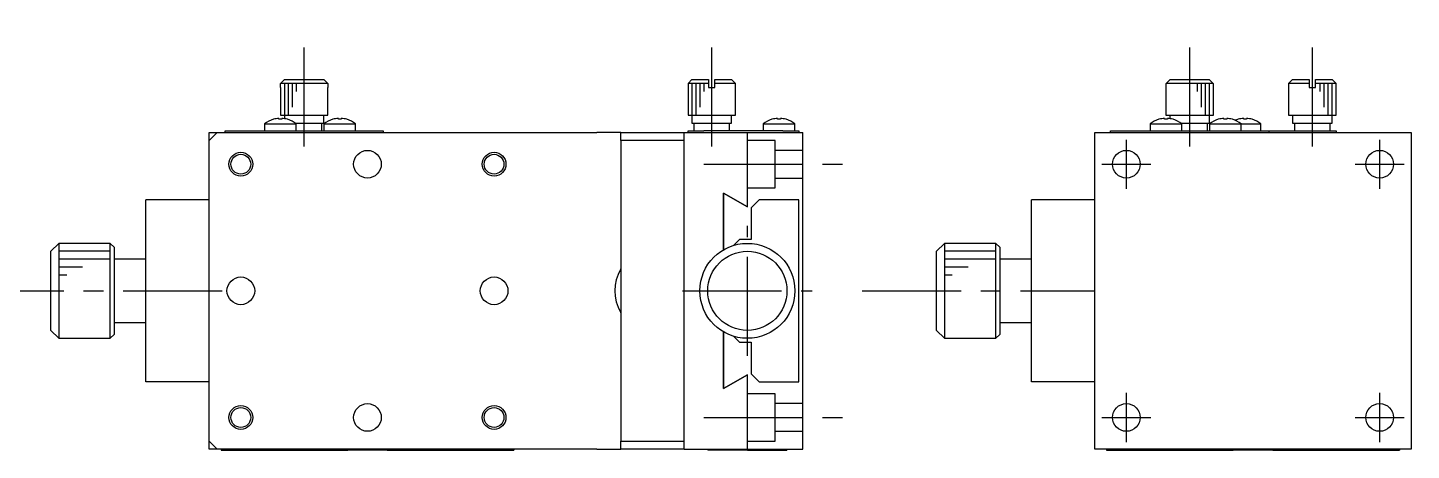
# Model space of a CAD drawing. Extents: x 38 to 399, y 3 to 291.
# Drawn here: x 224 to 398.9, y 132.4 to 185.8 of the extents above; entities that cross this region are included whole.
import ezdxf

# ---------------------------------------------------------------- set-up
doc = ezdxf.new("R2010")
doc.units = 0
doc.header["$LTSCALE"] = 10
doc.linetypes.add('CENTER', pattern=[2, 1.25, -0.25, 0.25, -0.25])
doc.linetypes.add('DASHED', pattern=[3.5, 2, -1.5])
doc.layers.get('0').update_dxf_attribs({"linetype": 'CONTINUOUS'})
doc.layers.add('CENTER', color=1, linetype='CENTER')

msp = doc.modelspace()

# ---------------------------------------------------------------- linework, layer by layer
at = {"color": 7, "linetype": 'CONTINUOUS'}
for p, q in [((256.008061, 178.713846), (256.513482, 179.213846)), ((256.008061, 178.213846), (256.008061, 178.713846)), ((261.954488, 178.713846), (256.008061, 178.713846)), ((256.513482, 179.213846), (261.449067, 179.213846)), ((261.449067, 179.213846), (261.954488, 178.713846)), ((261.954488, 178.713846), (261.954488, 178.213846)), ((307.981273, 179.213847), (307.481273, 178.713847)), ((310.081273, 178.713847), (307.481273, 178.713847)), ((307.481273, 178.713847), (307.481273, 174.713847)), ((307.981273, 179.213847), (310.081273, 179.213847)), ((310.081273, 179.213847), (310.081273, 178.713847)), ((310.081273, 178.713847), (310.081273, 178.213847)), ((310.881273, 179.213847), (312.981273, 179.213847)), ((310.881273, 178.713847), (310.881273, 179.213847)), ((313.481273, 178.713847), (310.881273, 178.713847)), ((310.881273, 178.213847), (310.881273, 178.713847)), ((313.481273, 178.713847), (312.981273, 179.213847)), ((313.481273, 174.713847), (313.481273, 178.713847)), ((367.898906, 178.713847), (368.404328, 179.213847)), ((367.898906, 178.213847), (367.898906, 178.713847)), ((373.845334, 178.713847), (367.898906, 178.713847)), ((368.404328, 179.213847), (373.339913, 179.213847)), ((373.339913, 179.213847), (373.845334, 178.713847)), ((373.845334, 178.713847), (373.845334, 178.213847)), ((383.87212, 179.213846), (383.37212, 178.713846)), ((385.97212, 178.713846), (383.37212, 178.713846)), ((383.37212, 178.713846), (383.37212, 174.713846)), ((383.87212, 179.213846), (385.97212, 179.213846)), ((385.97212, 179.213846), (385.97212, 178.713846)), ((385.97212, 178.713846), (385.97212, 178.213846)), ((386.77212, 179.213846), (388.87212, 179.213846)), ((386.77212, 178.713846), (386.77212, 179.213846)), ((389.37212, 178.713846), (386.77212, 178.713846)), ((386.77212, 178.213846), (386.77212, 178.713846)), ((389.37212, 178.713846), (388.87212, 179.213846)), ((389.37212, 174.713846), (389.37212, 178.713846)), ((255.981274, 178.213846), (256.008061, 178.213846)), ((255.981274, 178.213846), (255.981274, 174.713846)), ((261.954488, 178.213846), (261.981274, 178.213846)), ((261.981274, 174.713846), (261.981274, 178.213846)), ((310.081273, 178.213847), (310.881273, 178.213847)), ((367.87212, 178.213847), (367.898906, 178.213847)), ((367.87212, 178.213847), (367.87212, 174.713847)), ((373.845334, 178.213847), (373.87212, 178.213847)), ((373.87212, 174.713847), (373.87212, 178.213847)), ((385.97212, 178.213846), (386.77212, 178.213846)), ((253.981273, 173.611845), (253.981273, 172.713846)), ((253.981273, 173.611845), (257.981273, 173.611845)), ((255.094912, 174.183367), (255.092657, 174.18799)), ((255.801273, 174.183367), (255.801273, 174.303705)), ((256.161273, 174.183367), (255.801273, 174.183367)), ((255.981274, 174.713846), (261.981274, 174.713846)), ((256.161273, 174.303705), (256.161273, 174.183367)), ((256.481274, 174.713846), (256.481274, 174.269412)), ((256.869889, 174.18799), (256.867635, 174.183367)), ((257.846749, 173.713846), (261.481274, 173.713846)), ((257.981273, 172.713846), (257.981273, 173.611845)), ((261.231274, 172.713846), (261.231274, 173.713846)), ((261.481273, 173.611845), (261.481273, 172.713846)), ((261.481273, 173.611845), (265.481273, 173.611845)), ((261.481274, 173.713846), (261.481274, 174.713846)), ((262.594912, 174.183367), (262.592657, 174.18799)), ((263.301273, 174.183367), (263.301273, 174.303705)), ((263.661273, 174.183367), (263.301273, 174.183367)), ((263.661273, 174.303705), (263.661273, 174.183367)), ((264.369889, 174.18799), (264.367635, 174.183367)), ((265.481273, 172.713846), (265.481273, 173.611845)), ((307.481273, 174.713847), (310.481273, 174.713847)), ((307.981273, 174.713847), (307.981273, 173.713847)), ((307.981273, 173.713847), (310.481273, 173.713847)), ((308.231274, 173.713847), (308.231274, 172.713847)), ((310.481273, 174.713847), (313.481273, 174.713847)), ((310.481273, 173.713847), (312.981273, 173.713847)), ((312.731274, 172.713847), (312.731274, 173.713847)), ((312.981273, 173.713847), (312.981273, 174.713847)), ((316.981273, 173.611846), (318.981273, 173.611846)), ((316.981273, 173.611846), (316.981273, 172.713847)), ((318.094912, 174.183368), (318.092657, 174.187991)), ((318.801273, 174.183368), (318.801273, 174.303706)), ((319.161273, 174.183368), (318.801273, 174.183368)), ((318.981273, 173.611846), (320.981273, 173.611846)), ((319.161273, 174.303706), (319.161273, 174.183368)), ((319.869889, 174.187991), (319.867635, 174.183368)), ((320.981273, 172.713847), (320.981273, 173.611846)), ((365.872119, 173.611846), (369.872119, 173.611846)), ((365.872119, 173.611846), (365.872119, 172.713847)), ((366.985758, 174.183368), (366.983503, 174.187991)), ((367.692119, 174.183368), (367.692119, 174.303706)), ((368.052119, 174.183368), (367.692119, 174.183368)), ((367.87212, 174.713847), (373.87212, 174.713847)), ((368.052119, 174.303706), (368.052119, 174.183368)), ((368.37212, 174.713847), (368.37212, 174.269413)), ((368.760735, 174.187991), (368.758481, 174.183368)), ((369.737595, 173.713847), (373.37212, 173.713847)), ((369.872119, 172.713847), (369.872119, 173.611846)), ((373.12212, 172.713847), (373.12212, 173.713847)), ((373.372119, 173.611846), (377.372119, 173.611846)), ((373.372119, 173.611846), (373.372119, 172.713847)), ((373.37212, 173.713847), (373.37212, 174.713847)), ((374.485758, 174.183368), (374.483503, 174.187991)), ((375.192119, 174.183368), (375.192119, 174.303706)), ((375.552119, 174.183368), (375.192119, 174.183368)), ((375.552119, 174.303706), (375.552119, 174.183368)), ((375.87212, 173.611845), (377.37212, 173.611845)), ((376.260735, 174.187991), (376.258481, 174.183368)), ((376.985759, 174.183367), (376.983504, 174.18799)), ((377.372119, 172.713847), (377.372119, 173.611846)), ((377.37212, 173.611845), (379.87212, 173.611845)), ((377.69212, 174.183367), (377.69212, 174.303705)), ((378.05212, 174.183367), (377.69212, 174.183367)), ((378.05212, 174.303705), (378.05212, 174.183367)), ((378.760736, 174.18799), (378.758482, 174.183367)), ((379.87212, 172.713846), (379.87212, 173.611845)), ((383.37212, 174.713846), (389.37212, 174.713846)), ((383.87212, 174.713846), (383.87212, 173.713846)), ((383.87212, 173.713846), (388.87212, 173.713846)), ((384.122119, 173.713846), (384.122119, 172.713846)), ((388.622119, 172.713846), (388.622119, 173.713846)), ((388.87212, 173.713846), (388.87212, 174.713846)), ((246.981273, 172.513846), (247.981273, 172.513846)), ((246.981273, 171.513846), (246.981273, 172.513846)), ((247.981273, 172.513846), (246.981273, 171.513846)), ((246.981273, 133.513846), (246.981273, 171.513846)), ((247.981273, 172.513846), (295.981273, 172.513846)), ((248.981273, 172.513846), (248.981273, 172.713846)), ((248.981273, 172.713846), (250.981273, 172.713846)), ((250.981273, 172.713846), (255.181273, 172.713846)), ((255.181273, 172.713846), (256.781273, 172.713846)), ((256.781273, 172.713846), (262.681273, 172.713846)), ((262.681273, 172.713846), (264.281273, 172.713846)), ((264.281273, 172.713846), (266.981273, 172.713846)), ((266.981273, 172.713846), (268.981273, 172.713846)), ((268.981273, 172.713846), (268.981273, 172.513846)), ((298.981273, 172.513846), (295.981273, 172.513846)), ((298.981273, 171.513846), (298.981273, 172.513846)), ((298.981273, 172.513846), (306.981273, 172.513846)), ((306.981273, 171.513846), (298.981273, 171.513846)), ((298.981273, 171.513846), (298.981273, 133.513846)), ((306.981273, 172.513846), (314.981273, 172.513846)), ((306.981273, 171.513846), (306.981273, 172.513846)), ((306.981273, 133.513846), (306.981273, 171.513846)), ((306.981273, 133.513846), (306.981273, 171.513846)), ((307.481273, 172.513847), (307.481273, 172.713847)), ((307.481273, 172.713847), (309.481273, 172.713847)), ((318.181273, 172.713847), (309.481273, 172.713847)), ((314.981273, 163.123845), (314.981273, 172.513847)), ((314.981273, 172.513847), (321.981273, 172.513847)), ((314.981273, 163.123846), (314.981273, 172.513846)), ((319.481273, 172.713847), (318.181273, 172.713847)), ((319.481273, 172.713847), (321.481273, 172.713847)), ((321.481273, 172.713847), (321.481273, 172.513847)), ((321.981273, 132.513846), (321.981273, 172.513847)), ((358.872119, 172.513847), (398.87212, 172.513847)), ((358.872119, 132.513846), (358.872119, 172.513847)), ((360.872119, 172.513847), (360.872119, 172.713847)), ((360.872119, 172.713847), (362.872119, 172.713847)), ((362.872119, 172.713847), (367.072119, 172.713847)), ((367.072119, 172.713847), (368.672119, 172.713847)), ((368.672119, 172.713847), (374.572119, 172.713847)), ((374.572119, 172.713847), (376.172119, 172.713847)), ((376.172119, 172.713847), (378.872119, 172.713847)), ((378.872119, 172.713847), (380.872119, 172.713847)), ((380.872119, 172.713847), (380.872119, 172.513847)), ((380.872119, 172.713846), (387.37212, 172.713846)), ((387.37212, 172.713846), (389.37212, 172.713846)), ((389.37212, 172.713846), (389.37212, 172.513846)), ((398.87212, 172.513847), (398.87212, 132.513846)), ((311.981273, 164.855896), (311.981273, 157.709996)), ((314.981273, 163.123846), (311.981273, 164.855896)), ((311.981273, 164.855895), (314.981273, 163.123845)), ((311.981273, 157.709996), (311.981273, 164.855895)), ((238.981273, 141.013844), (238.981273, 164.013844)), ((246.981273, 164.013844), (238.981273, 164.013844)), ((316.481274, 164.013845), (315.481274, 163.013845)), ((315.481274, 163.013845), (315.481274, 159.013844)), ((321.481275, 164.013845), (316.481274, 164.013845)), ((321.481275, 141.013845), (321.481275, 164.013845)), ((350.872119, 141.013845), (350.872119, 164.013845)), ((358.872119, 164.013845), (350.872119, 164.013845)), ((227.981273, 158.513844), (226.981273, 157.513844)), ((226.981273, 152.513844), (226.981273, 157.513844)), ((227.981273, 158.513844), (227.981273, 152.513844)), ((234.481273, 158.513844), (227.981273, 158.513844)), ((234.481273, 152.513844), (234.481273, 158.513844)), ((234.981273, 158.013844), (234.481273, 158.513844)), ((234.981273, 158.013844), (234.981273, 152.513844)), ((313.981275, 159.013844), (313.215591, 158.248159)), ((315.481274, 159.013844), (313.981275, 159.013844)), ((339.872119, 158.513845), (338.872119, 157.513845)), ((338.872119, 152.513845), (338.872119, 157.513845)), ((339.872119, 158.513845), (339.872119, 152.513845)), ((346.372119, 158.513845), (339.872119, 158.513845)), ((346.372119, 152.513845), (346.372119, 158.513845)), ((346.872119, 158.013845), (346.372119, 158.513845)), ((346.872119, 158.013845), (346.872119, 152.513845)), ((238.981273, 156.513844), (234.981273, 156.513844)), ((350.872119, 156.513845), (346.872119, 156.513845)), ((298.981273, 155.342273), (298.964984, 155.211653)), ((226.981273, 147.513844), (226.981273, 152.513844)), ((227.981273, 152.513844), (227.981273, 146.513844)), ((234.481273, 146.513844), (234.481273, 152.513844)), ((234.981273, 152.513844), (234.981273, 147.013844)), ((338.872119, 147.513845), (338.872119, 152.513845)), ((339.872119, 152.513845), (339.872119, 146.513845)), ((346.372119, 146.513845), (346.372119, 152.513845)), ((346.872119, 152.513845), (346.872119, 147.013845)), ((298.962493, 149.827331), (298.980498, 149.710458)), ((298.980498, 149.710458), (298.981273, 149.685418)), ((226.981273, 147.513844), (227.981273, 146.513844)), ((234.481273, 146.513844), (234.981273, 147.013844)), ((234.981273, 148.513844), (238.981273, 148.513844)), ((311.981273, 147.317693), (311.981273, 140.171795)), ((311.981273, 140.171794), (311.981273, 147.317693)), ((338.872119, 147.513845), (339.872119, 146.513845)), ((346.372119, 146.513845), (346.872119, 147.013845)), ((346.872119, 148.513845), (350.872119, 148.513845)), ((227.981273, 146.513844), (234.481273, 146.513844)), ((313.215591, 146.77953), (313.981275, 146.013846)), ((313.981275, 146.013846), (315.481274, 146.013846)), ((315.481274, 146.013846), (315.481274, 142.013845)), ((339.872119, 146.513845), (346.372119, 146.513845)), ((311.981273, 140.171795), (314.981273, 141.903846)), ((314.981273, 141.903845), (311.981273, 140.171794)), ((314.981273, 132.513846), (314.981273, 141.903846)), ((314.981273, 132.513845), (314.981273, 141.903845)), ((315.481274, 142.013845), (316.481274, 141.013845)), ((246.981273, 141.013844), (238.981273, 141.013844)), ((316.481274, 141.013845), (321.481275, 141.013845)), ((358.872119, 141.013845), (350.872119, 141.013845)), ((246.981273, 132.513845), (246.981273, 133.513846)), ((246.981273, 133.513846), (247.981273, 132.513846)), ((298.981273, 133.513846), (306.981273, 133.513846)), ((298.981273, 132.513846), (298.981273, 133.513846)), ((306.981273, 132.513846), (306.981273, 133.513846)), ((247.981274, 132.513845), (246.981273, 132.513845)), ((295.981273, 132.513846), (247.981273, 132.513846)), ((248.481274, 132.513845), (248.481274, 132.363845)), ((248.481274, 132.363845), (264.481274, 132.363845)), ((264.481274, 132.513845), (264.481274, 132.363845)), ((264.981274, 132.363845), (264.491274, 132.363845)), ((265.981274, 132.363845), (264.981274, 132.363845)), ((266.981274, 132.363845), (265.981274, 132.363845)), ((267.981274, 132.363845), (266.981274, 132.363845)), ((268.981274, 132.363845), (267.981274, 132.363845)), ((269.471274, 132.363845), (268.981274, 132.363845)), ((269.481274, 132.513845), (269.481274, 132.363845)), ((269.481274, 132.363845), (285.481274, 132.363845)), ((285.481274, 132.513845), (285.481274, 132.363845)), ((295.981273, 132.513846), (298.981273, 132.513846)), ((306.981273, 132.513846), (298.981273, 132.513846)), ((306.981273, 132.513846), (314.981273, 132.513846)), ((309.981273, 132.513846), (309.981273, 132.363846)), ((314.981273, 132.363846), (309.981273, 132.363846)), ((314.981273, 132.513846), (314.981273, 132.363846)), ((314.981273, 132.363846), (314.981273, 132.513846)), ((314.981273, 132.513845), (321.981273, 132.513846)), ((314.981273, 132.363846), (319.981273, 132.363846)), ((319.981273, 132.513846), (319.981273, 132.363846)), ((398.87212, 132.513846), (358.872119, 132.513846)), ((360.37212, 132.513846), (360.37212, 132.363846)), ((360.37212, 132.363846), (376.37212, 132.363846)), ((376.37212, 132.513846), (376.37212, 132.363846)), ((376.87212, 132.363846), (376.38212, 132.363846)), ((377.87212, 132.363846), (376.87212, 132.363846)), ((378.87212, 132.363846), (377.87212, 132.363846)), ((379.87212, 132.363846), (378.87212, 132.363846)), ((380.87212, 132.363846), (379.87212, 132.363846)), ((381.36212, 132.363846), (380.87212, 132.363846)), ((381.37212, 132.513846), (381.37212, 132.363846)), ((381.37212, 132.363846), (397.37212, 132.363846)), ((397.37212, 132.513846), (397.37212, 132.363846))]:
    msp.add_line(p, q, dxfattribs=at)
at = {"color": 3, "linetype": 'CONTINUOUS'}
for p, q in [((256.481274, 178.713846), (256.481274, 174.713846)), ((256.981274, 178.713846), (256.981274, 174.713846)), ((257.481274, 178.713846), (257.481274, 175.713846)), ((257.981274, 178.713846), (257.981274, 177.713846)), ((307.981273, 178.713847), (307.981273, 174.713847)), ((308.481273, 178.713847), (308.481273, 174.713847)), ((308.981273, 178.713847), (308.981273, 175.713847)), ((309.481273, 178.713847), (309.481273, 177.713847)), ((371.87212, 177.713847), (371.87212, 178.713847)), ((372.37212, 175.713847), (372.37212, 178.713847)), ((372.87212, 174.713847), (372.87212, 178.713847)), ((373.37212, 174.713847), (373.37212, 178.713847)), ((387.37212, 177.713846), (387.37212, 178.713846)), ((387.87212, 175.713846), (387.87212, 178.713846)), ((388.37212, 174.713846), (388.37212, 178.713846)), ((388.87212, 174.713846), (388.87212, 178.713846)), ((234.481273, 157.513844), (227.981273, 157.513844)), ((346.372119, 157.513845), (339.872119, 157.513845)), ((234.481273, 156.513844), (227.981273, 156.513844)), ((346.372119, 156.513845), (339.872119, 156.513845)), ((230.981273, 155.513844), (227.981273, 155.513844)), ((228.981273, 154.513844), (227.981273, 154.513844)), ((342.872119, 155.513845), (339.872119, 155.513845)), ((340.872119, 154.513845), (339.872119, 154.513845))]:
    msp.add_line(p, q, dxfattribs=at)
at = {"color": 3, "linetype": 'DASHED'}
for p, q in [((318.481275, 171.513846), (314.981275, 171.513846)), ((318.481275, 168.513847), (318.481275, 171.513846)), ((321.981273, 170.263846), (318.481275, 170.263846)), ((318.481275, 165.513848), (318.481275, 168.513847)), ((318.481275, 166.763848), (321.981273, 166.763848)), ((314.981275, 165.513848), (318.481275, 165.513848)), ((318.481275, 139.513846), (314.981275, 139.513846)), ((318.481275, 136.513847), (318.481275, 139.513846)), ((321.981273, 138.263846), (318.481275, 138.263846)), ((318.481275, 133.513848), (318.481275, 136.513847)), ((318.481275, 134.763848), (321.981273, 134.763848)), ((314.981275, 133.513848), (318.481275, 133.513848))]:
    msp.add_line(p, q, dxfattribs=at)
at = {"color": 3, "linetype": 'CONTINUOUS'}
for centre in [(250.981273, 168.513846), (282.981273, 168.513846), (250.981273, 136.513846), (282.981273, 136.513846)]:
    msp.add_circle(centre, 1.5, dxfattribs=at)
at = {"color": 7, "linetype": 'CONTINUOUS'}
for centre, radius in [((250.981273, 168.513846), 1.25), ((266.981273, 168.513846), 1.75), ((282.981273, 168.513846), 1.25), ((362.87212, 168.513847), 1.749999), ((394.87212, 168.513847), 1.749999), ((314.981274, 152.513845), 6), ((314.981274, 152.513845), 5), ((250.981273, 152.513846), 1.75), ((282.981273, 152.513846), 1.75), ((266.981273, 136.513846), 1.75), ((362.87212, 136.513847), 1.749999), ((394.87212, 136.513847), 1.749999), ((250.981273, 136.513846), 1.25), ((282.981273, 136.513846), 1.25)]:
    msp.add_circle(centre, radius, dxfattribs=at)
for centre, radius, start, end in [((255.981273, 171.113846), 3.2, 106.122533, 128.682187), ((255.981273, 171.113846), 3.194933, 93.229709, 106.106712), ((255.981273, 171.113846), 3.194933, 73.893288, 86.770291), ((255.981273, 171.113846), 3.2, 51.317813, 73.877467), ((263.481273, 171.113846), 3.2, 106.122533, 128.682187), ((263.481273, 171.113846), 3.194933, 93.229709, 106.106712), ((263.481273, 171.113846), 3.194933, 73.893288, 86.770291), ((263.481273, 171.113846), 3.2, 51.317813, 73.877467), ((318.981273, 171.113847), 3.2, 106.122533, 128.682187), ((318.981273, 171.113847), 3.194933, 93.229709, 106.106712), ((318.981273, 171.113847), 3.194933, 73.893288, 86.770291), ((318.981273, 171.113847), 3.2, 51.317813, 73.877467), ((367.872119, 171.113847), 3.2, 106.122533, 128.682187), ((367.872119, 171.113847), 3.194933, 93.229709, 106.106712), ((367.872119, 171.113847), 3.194933, 73.893288, 86.770291), ((367.872119, 171.113847), 3.2, 51.317813, 73.877467), ((375.372119, 171.113847), 3.2, 106.122533, 128.682187), ((375.372119, 171.113847), 3.194933, 93.229709, 106.106712), ((375.372119, 171.113847), 3.194933, 73.893288, 86.770291), ((375.372119, 171.113847), 3.2, 51.317813, 73.877467), ((377.87212, 171.113846), 3.2, 106.122533, 112.993381), ((377.87212, 171.113846), 3.194933, 93.229709, 106.106712), ((377.87212, 171.113846), 3.194933, 73.893288, 86.770291), ((377.87212, 171.113846), 3.2, 51.317813, 73.877467), ((303.446614, 152.517418), 5.229141, 148.98685202, 210.96013341)]:
    msp.add_arc(centre, radius, start, end, dxfattribs=at)
at = {"layer": 'CENTER', "color": 1, "linetype": 'CENTER'}
for p, q in [((258.981274, 170.763846), (258.981274, 185.763846)), ((310.481273, 170.763846), (310.481273, 185.763846)), ((370.87212, 170.763846), (370.87212, 185.763846)), ((386.37212, 170.763846), (386.37212, 185.763846)), ((362.87212, 165.413848), (362.87212, 171.613845)), ((394.87212, 165.413848), (394.87212, 171.613845)), ((309.481273, 168.513847), (329.481273, 168.513847)), ((359.772121, 168.513847), (365.972119, 168.513847)), ((391.772121, 168.513847), (397.972119, 168.513847)), ((314.981274, 144.313845), (314.981274, 160.713845)), ((216.116415, 152.513844), (249.481273, 152.513844)), ((306.781274, 152.513845), (323.181274, 152.513845)), ((329.481273, 152.513845), (358.87212, 152.513845)), ((362.87212, 133.413848), (362.87212, 139.613845)), ((394.87212, 133.413848), (394.87212, 139.613845)), ((309.481273, 136.513847), (329.481273, 136.513847)), ((359.772121, 136.513847), (365.972119, 136.513847)), ((391.772121, 136.513847), (397.972119, 136.513847))]:
    msp.add_line(p, q, dxfattribs=at)

doc.saveas('drawing.dxf')
